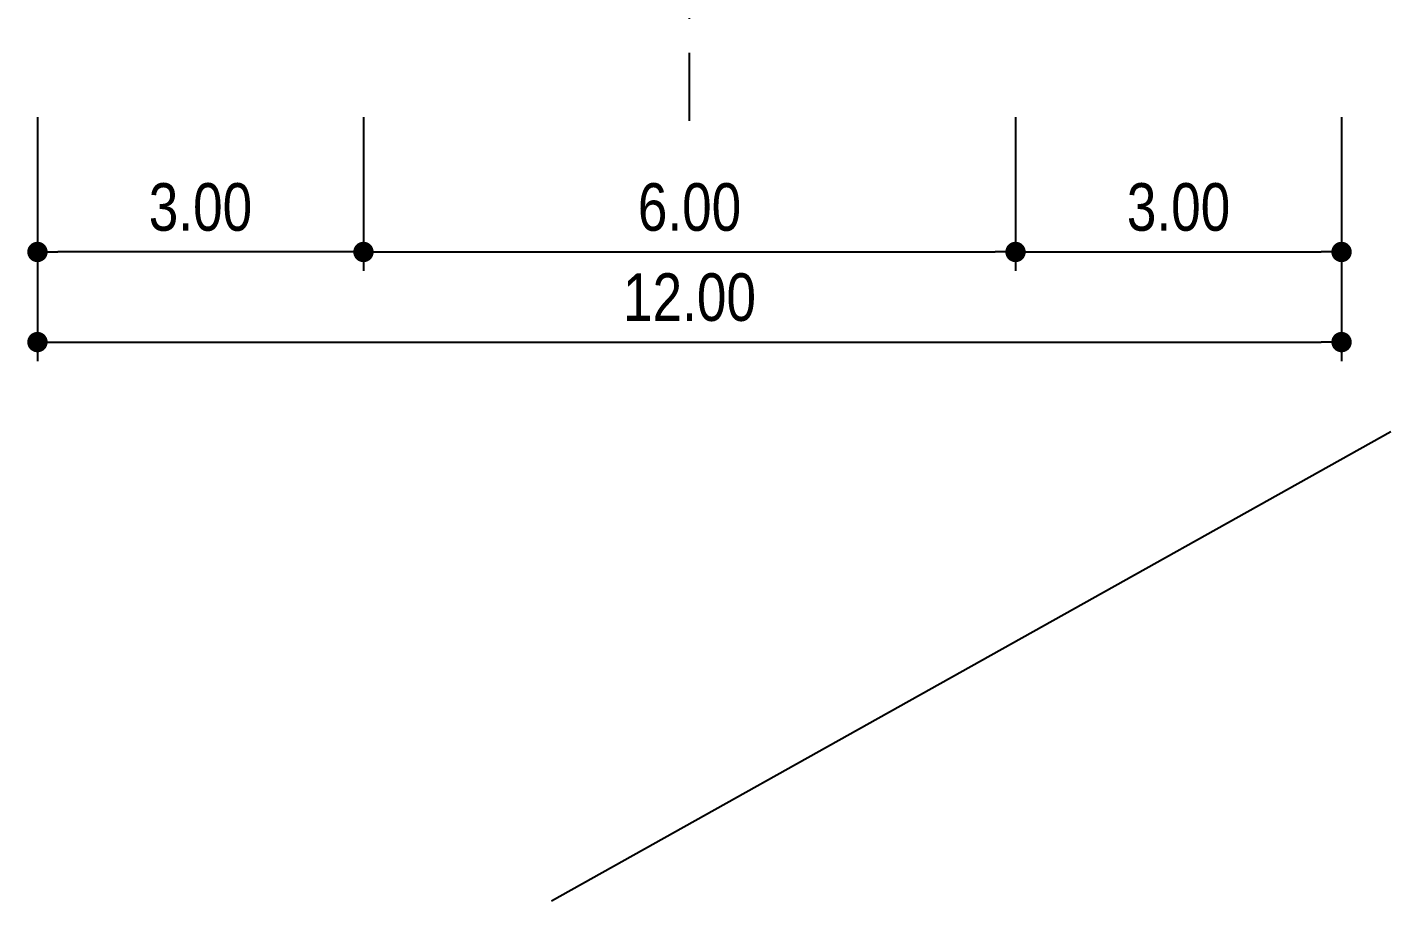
# Model space of a CAD drawing. Header units: millimetres. Extents: x 563079 to 571925, y 2063830 to 2067381.
# Drawn here: x 569001.8 to 569052, y 2063836.2 to 2063868.3 of the extents above; entities that cross this region are included whole.
import ezdxf

# ---------------------------------------------------------------- set-up
doc = ezdxf.new("R2010")
doc.units = ezdxf.units.MM
doc.header["$MEASUREMENT"] = 0
doc.linetypes.add('TIM1', pattern=[5.5, 2.5, -1.25, 0.5, -1.25])
doc.layers.add('Danranh', color=8, linetype='Continuous')
doc.layers.add('MATCATDUONG', color=8, linetype='Continuous')
doc.styles.add('ktcn', font='', dxfattribs={"width": 0.8})
doc.styles.get('ktcn').set_extended_font_data('.VnArialH')
doc.dimstyles.new('a', dxfattribs={"dimtxt": 1.75, "dimasz": 0.75, "dimexe": 0.7, "dimexo": 0, "dimgap": 0.75, "dimtad": 1, "dimzin": 0, "dimdsep": 46, "dimtxsty": 'ktcn', "dimblk": 'DOT', "dimcen": 0, "dimazin": 0, "dimtfac": 1, "dimtix": 1, "dimtofl": 0, "dimtmove": 0, "dimatfit": 3, "dimfxl": 1, "dimtolj": 1, "dimtzin": 0, "dimarcsym": 0})

# ---------------------------------------------------------------- blocks, each defined once
blk = doc.blocks.new('_Dot')
at = {"color": 0, "linetype": 'ByBlock', "lineweight": -2}
blk.add_line((-0.5, 0), (-1, 0), dxfattribs=at)
at = {"color": 0, "linetype": 'ByBlock', "const_width": 0.5}
blk.add_lwpolyline([(-0.25, 0, 1), (0.25, 0, 1)], format="xyb", close=True, dxfattribs=at)
blk = doc.blocks.new('*D19')
at = {"layer": 'Defpoints', "color": 0, "linetype": 'Continuous', "transparency": 16777216}
for p in [(569002.196, 2063865.008), (569014.196, 2063865.008), (569002.196, 2063860.049)]:
    blk.add_point(p, dxfattribs=at)
at = {"layer": 'MATCATDUONG', "color": 0, "linetype": 'Continuous', "lineweight": -2, "transparency": 16777216}
for p, q in [((569002.196, 2063865.008), (569002.196, 2063859.349)), ((569014.196, 2063865.008), (569014.196, 2063859.349)), ((569013.446, 2063860.049), (569002.946, 2063860.049))]:
    blk.add_line(p, q, dxfattribs=at)
at = {"layer": 'MATCATDUONG', "color": 0, "linetype": 'Continuous', "lineweight": -2, "transparency": 16777216, "xscale": 0.75, "yscale": 0.75, "zscale": 0.75, "rotation": 180}
blk.add_blockref('_Dot', (569002.196, 2063860.049), dxfattribs=at)
at = {"layer": 'MATCATDUONG', "color": 0, "linetype": 'Continuous', "lineweight": -2, "transparency": 16777216, "xscale": 0.75, "yscale": 0.75, "zscale": 0.75}
blk.add_blockref('_Dot', (569014.196, 2063860.049), dxfattribs=at)
at = {"layer": 'MATCATDUONG', "color": 0, "linetype": 'Continuous', "transparency": 16777216, "insert": (569008.196, 2063861.693), "char_height": 1.75, "attachment_point": 5, "style": 'ktcn'}
blk.add_mtext('\\A1;3.00', dxfattribs=at)
blk = doc.blocks.new('*D20')
at = {"layer": 'Defpoints', "color": 0, "linetype": 'Continuous', "transparency": 16777216}
for p in [(569014.196, 2063865.008), (569038.196, 2063865.008), (569038.196, 2063860.049)]:
    blk.add_point(p, dxfattribs=at)
at = {"layer": 'MATCATDUONG', "color": 0, "linetype": 'Continuous', "lineweight": -2, "transparency": 16777216}
for p, q in [((569014.196, 2063865.008), (569014.196, 2063859.349)), ((569038.196, 2063865.008), (569038.196, 2063859.349)), ((569014.946, 2063860.049), (569037.446, 2063860.049))]:
    blk.add_line(p, q, dxfattribs=at)
at = {"layer": 'MATCATDUONG', "color": 0, "linetype": 'Continuous', "lineweight": -2, "transparency": 16777216, "xscale": 0.75, "yscale": 0.75, "zscale": 0.75, "rotation": 180}
blk.add_blockref('_Dot', (569014.196, 2063860.049), dxfattribs=at)
at = {"layer": 'MATCATDUONG', "color": 0, "linetype": 'Continuous', "lineweight": -2, "transparency": 16777216, "xscale": 0.75, "yscale": 0.75, "zscale": 0.75}
blk.add_blockref('_Dot', (569038.196, 2063860.049), dxfattribs=at)
at = {"layer": 'MATCATDUONG', "color": 0, "linetype": 'Continuous', "transparency": 16777216, "insert": (569026.196, 2063861.692), "char_height": 1.75, "attachment_point": 5, "style": 'ktcn'}
blk.add_mtext('\\A1;6.00', dxfattribs=at)
blk = doc.blocks.new('*D21')
at = {"layer": 'Defpoints', "color": 0, "linetype": 'Continuous', "transparency": 16777216}
for p in [(569038.196, 2063865.008), (569050.196, 2063865.008), (569050.196, 2063860.049)]:
    blk.add_point(p, dxfattribs=at)
at = {"layer": 'MATCATDUONG', "color": 0, "linetype": 'Continuous', "lineweight": -2, "transparency": 16777216}
for p, q in [((569038.196, 2063865.008), (569038.196, 2063859.349)), ((569050.196, 2063865.008), (569050.196, 2063859.349)), ((569038.946, 2063860.049), (569049.446, 2063860.049))]:
    blk.add_line(p, q, dxfattribs=at)
at = {"layer": 'MATCATDUONG', "color": 0, "linetype": 'Continuous', "lineweight": -2, "transparency": 16777216, "xscale": 0.75, "yscale": 0.75, "zscale": 0.75, "rotation": 180}
blk.add_blockref('_Dot', (569038.196, 2063860.049), dxfattribs=at)
at = {"layer": 'MATCATDUONG', "color": 0, "linetype": 'Continuous', "lineweight": -2, "transparency": 16777216, "xscale": 0.75, "yscale": 0.75, "zscale": 0.75}
blk.add_blockref('_Dot', (569050.196, 2063860.049), dxfattribs=at)
at = {"layer": 'MATCATDUONG', "color": 0, "linetype": 'Continuous', "transparency": 16777216, "insert": (569044.196, 2063861.693), "char_height": 1.75, "attachment_point": 5, "style": 'ktcn'}
blk.add_mtext('\\A1;3.00', dxfattribs=at)
blk = doc.blocks.new('*D22')
at = {"layer": 'Defpoints', "color": 0, "linetype": 'Continuous', "transparency": 16777216}
for p in [(569002.196, 2063865.008), (569050.196, 2063865.008), (569050.196, 2063856.733)]:
    blk.add_point(p, dxfattribs=at)
at = {"layer": 'MATCATDUONG', "color": 0, "linetype": 'Continuous', "lineweight": -2, "transparency": 16777216}
for p, q in [((569002.196, 2063865.008), (569002.196, 2063856.033)), ((569050.196, 2063865.008), (569050.196, 2063856.033)), ((569002.946, 2063856.733), (569049.446, 2063856.733))]:
    blk.add_line(p, q, dxfattribs=at)
at = {"layer": 'MATCATDUONG', "color": 0, "linetype": 'Continuous', "lineweight": -2, "transparency": 16777216, "xscale": 0.75, "yscale": 0.75, "zscale": 0.75, "rotation": 180}
blk.add_blockref('_Dot', (569002.196, 2063856.733), dxfattribs=at)
at = {"layer": 'MATCATDUONG', "color": 0, "linetype": 'Continuous', "lineweight": -2, "transparency": 16777216, "xscale": 0.75, "yscale": 0.75, "zscale": 0.75}
blk.add_blockref('_Dot', (569050.196, 2063856.733), dxfattribs=at)
at = {"layer": 'MATCATDUONG', "color": 0, "linetype": 'Continuous', "transparency": 16777216, "insert": (569026.196, 2063858.376), "char_height": 1.75, "attachment_point": 5, "style": 'ktcn'}
blk.add_mtext('\\A1;12.00', dxfattribs=at)

msp = doc.modelspace()

# ---------------------------------------------------------------- linework, layer by layer
at = {"layer": 'Danranh', "color": 8}
msp.add_lwpolyline([(569021.11405, 2063836.17817), (569052.00599, 2063853.44171)], dxfattribs=at)
at = {"layer": 'MATCATDUONG', "linetype": 'TIM1', "extrusion": (1.01388e-11, 1.13736e-08, 1), "elevation": 0.02348}
msp.add_lwpolyline([(569026.19624, 2063864.87264), (569026.19624, 2063881.59045)], dxfattribs=at)

# ---------------------------------------------------------------- dimensions: what is measured, and where the dimension line sits
at = {"layer": 'MATCATDUONG', "linetype": 'Continuous'}
for base, p1, p2, picture, middle in [((569002.19624, 2063860.04884), (569014.19624, 2063865.00756), (569002.19624, 2063865.00756), '*D19', (569008.19624, 2063861.69294)), ((569050.19624, 2063856.73287), (569002.19624, 2063865.00756), (569050.19624, 2063865.00756), '*D22', (569026.19624, 2063858.37638)), ((569038.19624, 2063860.04884), (569014.19624, 2063865.00756), (569038.19624, 2063865.00756), '*D20', (569026.19624, 2063861.69235)), ((569050.19624, 2063860.04884), (569038.19624, 2063865.00756), (569050.19624, 2063865.00756), '*D21', (569044.19624, 2063861.69294))]:
    dim = msp.add_linear_dim(base=base, p1=p1, p2=p2, dimstyle='a', override={"dimlfac": 0.25}, dxfattribs=at)
    dim.commit()
    dim.dimension.update_dxf_attribs({"geometry": picture, "text_midpoint": middle})

doc.saveas('drawing.dxf')
